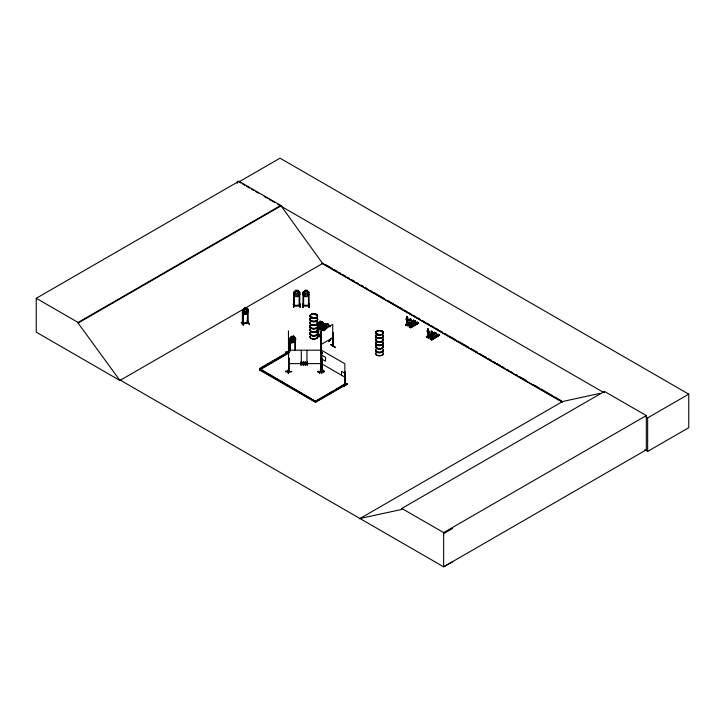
<?xml version="1.0" encoding="UTF-8"?>
<svg xmlns="http://www.w3.org/2000/svg" width="725" height="725" viewBox="0 0 725 725"><rect width="100%" height="100%" fill="white"/><g stroke="black" fill="none" stroke-linecap="round" stroke-linejoin="round"><path stroke-width="1.09" d="M407.604 324.836L407.803 320.64A1.368 0.797 59.5 0 0 407.658 318.728L407.658 317.523L407.604 318.764A1.368 0.797 59.5 0 1 407.803 320.64L407.658 324.8M410.993 326.794L411.256 322.562A1.368 0.797 59.5 0 0 411.048 320.686L410.984 319.163M411.048 326.757L411.256 322.562M428.656 336.989L428.856 332.793A1.368 0.797 59.5 0 0 428.656 330.917L428.04 328.824M428.72 336.953L428.919 332.757A1.368 0.797 59.5 0 0 428.72 330.881L428.656 330.917M432.046 338.947L432.308 334.714A1.368 0.797 59.5 0 0 432.1 332.838L432.037 331.316M247.723 309.43L248.186 309.394L248.186 311.523L246.273 314.079L244.298 314.478L242.386 312.783L244.352 314.46C249.463 315.765 243.364 303.639 248.186 309.394M329.503 326.612L330.083 326.576M318.61 323.187L318.556 336.608L318.692 323.151L318.094 323.087L318.592 323.042M303.014 292.402L303.648 292.329L303.63 305.814L302.968 305.189M308.515 292.42L308.424 305.814L309.104 305.207M406.643 316.87L407.296 316.78M408.012 324.981L408.012 324.519L408.13 325.163C404.958 321.383 408.229 328.969 406.417 319.852A1.368 0.797 59.5 0 1 406.625 318.212L406.68 316.97M405.973 325.008L414.048 320.568L406.227 325.153L405.873 324.22C407.459 323.404 406.653 325.906 406.961 323.912M410.015 318.964L410.015 320.169L410.314 318.574M410.287 327.138L410.477 325.933L409.888 326.332M427.85 336.536L427.532 331.978A1.368 0.797 59.5 0 1 427.678 330.364L427.804 328.878M427.532 331.978L427.478 332.014A1.368 0.797 59.5 0 1 427.741 330.328L427.986 328.778M431.547 338.294L430.931 338.439L430.922 333.935A1.368 0.797 59.5 0 1 431.121 332.286L431.266 330.763L431.982 331.352M431.194 338.185L431.529 338.203M431.665 339.563L432.571 338.693L432.571 339.273L431.221 338.348M414.247 324.546L415.017 324.265M432.354 334.814L432.227 334.198L432.118 334.814M435.163 336.518L435.843 336.192M285.487 352.35L288.704 351.942L288.459 352.812M321.048 352.45L321.501 352.132M320.731 370.847L320.858 371.916L320.794 331.089M321.03 370.819L321.048 371.644L320.794 357.887M312.267 317.224L311.397 317.178L311.659 317.613M312.33 317.487L311.931 317.052M316.336 315.013L315.81 314.777L316.308 314.949M377.045 334.062L377.979 334.288M377.852 334.279C375.668 334.098 378.269 334.107 377.761 333.781M381.848 331.823L381.676 331.361M247.443 322.471L242.404 324.066L242.386 310.527L242.984 310.527L242.911 323.821M410.386 326.06L409.879 326.15L410.504 325.969M428.158 336.155L427.542 336.436L428.158 336.337M295.555 337.977C290.118 333.545 297.332 337.886 295.555 340.107L293.553 342.508L291.504 342.744L293.553 336.128L291.504 336.364L289.52 338.802L290.227 338.629L290.063 350.882M244.95 308.288L244.361 311.206L244.977 311.895L246.237 310.789M292.202 336.645L291.559 338.548L292.202 340.215L293.525 339.209L293.525 338.276L292.855 336.554L292.184 336.599M427.687 336.327L429.182 337.324L429.064 336.672L428.276 337.605L427.034 336.907L427.714 335.911L426.925 336.373L427.034 337.161M288.704 371.39L288.668 357.688M320.767 371.336L321.411 371.263L321.411 371.871L321.311 339.119L321.338 352.749M321.039 371.608L321.039 371.118M296.353 290.589L295.7 292.447L296.353 294.205L297.712 293.38L297.023 290.589M305.678 290.589L305.026 292.438L305.678 294.205L307.038 293.38L306.349 290.589M320.658 323.649L320.024 326.295L321.302 327.319L321.972 325.661L321.302 323.749L320.64 323.685M242.386 310.527L244.298 308.098L243.41 312.085L244.678 313.064L245.929 312.783L247.171 311.243L246.21 307.726M241.217 322.317L243.428 325.607M291.504 336.364L290.571 340.279L291.885 341.357L293.199 341.176L294.495 339.735L293.516 336.183M319.48 373.04L323.848 370.303L319.517 372.831M317.994 325.027L319.979 323.214L319.036 326.803L320.35 328.271L321.646 328.47L322.933 327.41L321.963 323.577L319.97 323.25L318.048 325.099M318.067 325.063L319.979 327.655L321.982 327.872M320.015 321.329L322.018 321.547L324.002 323.984L322 321.583L320.015 321.329L319.036 324.863L320.35 326.332L321.646 326.54L322.933 325.471L322.018 321.547M323.921 328.053L321.963 329.848L319.97 329.63L317.976 327.192L318.012 323.051L319.997 321.238M319.997 323.305L322 323.522L323.966 325.996M321.302 321.809L320.658 321.71L320.024 323.423L320.024 324.356L321.302 325.38L321.972 324.664L321.32 321.773M320.015 329.54L317.994 327.156M318.864 334.714L316.934 338.095L318.828 334.433M318.556 334.633L317.224 338.067M317.188 338.104L318.864 334.433M323.921 330.691L323.975 323.867L323.341 323.758L323.386 330.609M321.474 336.672L318.701 335.947L318.148 336.527M321.963 329.848L323.966 328.126M323.984 326.15L322 327.963M321.954 371.653L322.244 372.079L321.755 371.798M321.954 372.142L322.199 358.639L321.655 358.503L322.045 358.73M344.429 385.093L344.674 384.504L345.082 385.265L344.638 371.599L344.665 385.011M329.05 326.495L328.18 324.102L330.047 326.721L328.18 324.102L326.232 323.667L325.335 327.183L326.585 328.76M293.281 303.965L293.625 307.536L293.688 292.284L294.241 292.266L294.223 305.832M293.58 307.463L293.534 303.947M302.606 303.965L302.95 307.536L303.014 292.284L303.567 292.257M302.905 303.721L302.905 307.463M302.606 307.518L302.633 303.938M288.07 370.022L288.45 373.593L288.07 370.04M288.369 369.968L288.369 373.556M242.966 323.323L242.349 323.921M242.975 323.957L242.911 310.409M247.515 322.444L248.086 322.19M242.54 324.057C244.76 324.111 249.726 321.837 247.461 322.788M248.122 322.833L248.023 309.276L247.506 309.394L247.443 322.824M320.794 352.16L321.483 352.25M332.902 346.015L332.73 332.521L332.512 346.015M428.013 336.237L427.949 337.343M311.233 317.224C312.058 318.456 311.922 316.363 311.569 317.586M316.372 314.868L315.882 314.786M324.954 329.929C326.83 322.127 322.054 325.869 325.607 329.186M324.447 325.335L325.045 325.344L325.045 329.812M324.401 327.455L325.67 329.114M329.431 339.608L330.065 339.626M330.038 339.463L330.065 340.116L329.576 339.862M328.905 341.692L331.316 338.14L328.942 341.448M242.467 310.699L244.352 308.188M302.978 362.092L302.189 363.334L303.449 362.092L302.434 363.597L303.449 364.947L302.162 363.687L302.959 364.947M306.186 363.334L307.445 362.092L306.186 363.334L305.415 362.092L304.917 362.292L305.415 362.092M302.189 363.134L300.92 362.092L301.926 363.424L300.893 364.947L302.162 363.687M304.89 364.947C307.645 362.11 303.929 364.666 305.352 364.947L306.158 363.687L307.445 364.947L306.956 364.748M300.893 364.947L301.926 363.424M302.434 363.597L303.449 362.092M307.445 362.292L306.43 363.597L307.445 362.092M291.541 336.418L289.52 338.657L290.163 338.729L290.118 351M291.522 342.789L289.574 340.868L291.541 342.717L293.516 342.454L295.555 340.107M288.731 370.647L288.432 371.88L289.048 371.907L289.048 358.34L288.496 358.34L289.048 358.34M293.625 305.207L294.305 305.207M293.625 305.696L299.715 305.696M302.95 305.696L309.104 305.696M293.598 292.429L295.655 290.263L297.739 290.299L298.709 294.042L297.377 295.311L296.036 295.311L294.676 294.042L295.655 290.263M297.712 290.353L299.797 292.429L299.797 294.558L297.739 296.679L295.655 296.643L293.598 294.513M297.739 296.679L299.797 294.513M304.98 290.299L307.065 290.254L308.034 292.438L308.034 294.033L306.702 295.302L305.361 295.302L304.002 294.033L304.98 290.254L302.923 292.42L302.923 294.549L304.98 296.679L307.065 296.679L309.122 294.513M411.501 322.589L411.401 322.081M312.013 317.55L311.487 317.387M288.432 371.753L289.112 371.753M289.048 371.871L289.112 371.526M293.688 305.207L293.752 305.859L299.778 305.823L299.715 292.284L299.135 292.266L299.715 292.411M309.104 305.814L302.968 305.832M308.578 292.429L309.04 292.402M318.094 335.883L318.674 335.956M318.094 336.373L321.528 336.898M406.054 325.063L407.45 325.824L415.235 321.238L407.223 325.697L407.341 325.045L405.982 324.746L406.77 323.821M413.567 320.314L415.117 321.039L413.649 320.214L411.537 321.456L413.005 322.29L411.537 321.456M415.117 321.039L415.217 321.238M409.426 326.993L417.437 322.525L409.371 326.957M410.803 327.772L418.624 323.187L417.319 322.335M418.606 323.196L410.332 327.51L418.506 322.879M410.359 327.519L410.821 327.782L409.263 326.757L410.051 325.706L409.371 326.703L410.613 327.41L411.519 326.54L410.649 327.682L418.524 323.069M418.108 322.906L417.038 322.172L409.136 326.83M434.683 332.431L426.844 337.062L434.701 332.249L435.082 332.73L427.315 337.324L426.808 337.043L428.511 337.986M434.873 332.603L427.215 337.197M435.798 333.128L427.995 337.696L435.888 333.029M428.276 337.85L429.064 336.672M431.339 338.321C431.139 341.167 431.801 336.391 430.315 338.33L430.188 338.983L438.09 334.207L439.558 335.041L431.855 339.925L431.375 339.653L439.558 335.041M432.571 338.693L431.665 339.808L439.577 335.222L438.281 334.578M438.263 334.551L430.387 339.101L438.09 334.325M321.012 339.237L321.021 353.012L321.112 331.08L332.73 324.374L332.757 346.151L332.884 332.612M330.754 344.62L335.122 347.121M406.625 318.212L406.68 318.175A1.368 0.797 59.5 0 0 406.48 319.825L406.798 324.302M411.537 321.338L412.335 320.876L413.803 321.818L412.335 320.876M412.86 320.559C416.775 322.281 411.175 320.876 413.649 320.097M405.746 324.873L409.752 322.507M405.882 324.882L409.833 322.697M411.718 321.438L413.73 320.396M407.223 324.981L408.13 324.583M415.117 320.93L406.933 325.534L414.917 321.057M413.431 324.175C417.355 325.888 411.755 324.483 414.229 323.712L415.697 324.655L414.229 323.712M414.927 323.296C418.851 325.008 413.25 323.604 415.715 322.833L417.183 323.776L415.715 322.833M416.25 322.634L417.038 322.054M409.335 326.948L417.038 322.172M410.323 327.492L418.225 322.833M432.046 331.669L432.1 332.838M426.998 337.143L434.991 332.53M428.212 337.823L436.178 333.192L428.484 337.986M430.423 338.865L431.212 337.932M430.94 338.484L431.103 337.868M434.493 336.327C438.407 338.04 432.807 336.645 435.281 335.865L436.749 336.69M435.979 335.448C439.903 337.161 434.302 335.766 436.776 334.986L438.244 335.811M437.302 334.678C441.217 336.391 435.616 334.986 438.09 334.207M431.375 339.653L439.278 334.986M318.538 330.854L316.807 331.869L318.375 330.763M319.272 372.967L323.848 370.303M322.09 371.816L321.873 371.354M344.511 385.138L344.638 371.599M345.037 371.825L344.493 371.689M333.926 390.693L315.538 401.315L344.574 384.132L345.426 384.622L344.447 384.585L344.928 384.866M342.862 386.316L347.175 383.77L347.411 384.168L342.843 386.57L347.166 383.761L342.843 386.57M347.411 384.15L343.088 386.706M120.459 380.235L119.988 380.516L36.25 332.168L36.25 298.292L238.924 181.277L280.765 205.429L322.607 263.465L562.165 401.777M238.924 181.277L238.924 181.903L280.022 158.177L688.75 394.155L688.75 427.687L647.652 451.412L644.715 449.708M36.25 298.292L78.092 322.444L280.765 205.429M452.509 561.766L443.637 566.823L120.404 380.208L119.924 380.48L78.092 323.069L280.765 206.054M119.924 380.48L323.078 263.193M265.169 372.233L259.487 368.536L288.523 351.77M261.426 367.838L288.523 352.187L285.487 352.232L288.677 352.468M345.426 385.038L315.538 402.293L259.487 369.931L289.375 352.259M259.487 369.931L289.375 352.676M321.112 344.493L332.73 337.787M410.069 320.133A1.368 0.797 59.5 0 0 409.87 321.773L410.006 326.422M335.865 389.579L344.574 384.549M259.487 369.514L315.538 401.877L345.426 384.622M359.491 518.792L562.645 401.496L600.073 393.358M359.962 518.511L401.804 509.412L401.804 508.442L604.478 391.428L646.319 415.579L646.319 449.808L443.637 566.823L443.637 532.594L646.319 415.579M604.478 392.397L604.007 392.678L277.847 204.368M645.712 416.757L647.652 417.881L688.75 394.155M443.637 533.573L452.509 528.516M411.41 322.625L411.492 322.118M432 334.234L432.009 334.696M377.761 334.116L377.372 334.325M318.148 335.892L318.175 336.373M247.542 322.272L242.884 323.305M288.713 352.803L288.677 339.046M411.41 322.534L410.858 322.589M435.39 336.282L435.933 336.327M410.169 326.268L411.519 327.12L411.401 326.477M246.273 307.699L244.298 308.098L244.325 314.514M244.977 308.324L245.603 308.179L246.237 309.856M242.467 310.644L243.083 310.445M242.386 323.939L248.023 322.688L247.995 322.199M249.273 324.338L247.017 320.794L249.545 324.329M299.208 292.447L299.117 305.841L299.652 305.171M294.848 337.923L295.438 337.968L294.848 337.923L294.903 350.338M308.977 305.361L302.968 305.343M414.691 324.519L414.111 324.265M294.214 292.429L293.688 292.411M285.487 371.662L291.649 371.617L285.487 371.671L285.487 371.191L291.649 371.644M285.487 371.472L291.649 371.436M317.831 371.853L323.984 371.843L317.831 371.871L317.822 371.39L323.984 371.372L323.984 371.834M317.822 371.671L323.984 371.662M321.474 373.52L321.392 369.759M296.353 290.634L297.023 290.634M305.678 290.625L306.349 290.625M299.869 303.947L300.123 307.536L299.824 303.721M309.439 303.947L309.104 307.536L309.04 292.284L308.578 292.275M299.652 305.352L293.643 305.352M294.305 305.47L299.099 305.47M303.63 305.47L308.424 305.47M288.496 350.193L321.347 350.193M300.92 362.092L302.189 363.334M302.978 362.292L303.449 362.292M288.496 363.606L321.347 363.606M300.893 364.748L301.355 364.947M302.959 364.748L303.449 364.947M304.89 364.748L305.352 364.947M435.625 336.681L435.163 336.418M288.559 371.898L288.459 330.89M406.535 324.166L406.662 323.749M330.011 340.134L329.929 339.617M320.812 371.889L320.749 371.146M323.341 323.939L323.921 323.984M318.755 336.119L321.528 336.554M321.474 337.025L318.094 336.5L318.148 322.969M326.268 323.731L328.126 324.184M321.447 369.986L321.519 373.556M321.71 369.995L321.773 373.593M309.122 303.693L309.167 307.491M309.448 307.518L309.421 303.938M344.792 385.328L344.882 363.76L321.655 350.347L321.655 371.97M410.268 326.241L410.051 325.706M427.931 336.436L427.714 335.911M410.377 318.628L410.975 319.362M288.414 352.305L288.396 352.74M434.701 332.249L436.169 333.201M416.25 322.516L417.718 323.35M431.892 333.908L433.36 334.85L431.892 334.026M406.897 324.211L406.381 323.993L406.381 324.972M410.423 326.15L409.833 325.906L409.77 326.93M409.77 325.951L411.401 326.939M427.433 336.146L429.064 337.143M406.897 325.19L406.453 323.957M431.339 339.3L430.895 338.067M430.315 338.91L431.892 339.934M320.713 352.386L322.453 353.438M320.622 352.477L322.362 353.528M238.924 181.903L240.872 183.026M242.821 184.15L244.769 185.274M246.708 186.398L249.627 188.083M251.575 189.207L253.523 190.331M255.472 191.454L258.39 193.14M264.226 196.511L267.144 198.197M269.093 199.321L274.929 202.683M325.036 264.317L331.878 268.268M333.835 269.401L336.772 271.096M338.72 272.219L340.678 273.352M342.635 274.476L345.571 276.171M347.529 277.303L349.477 278.436M351.435 279.56L354.371 281.255M356.328 282.388L358.277 283.511M361.213 285.206L363.171 286.339M365.128 287.462L367.077 288.595M370.013 290.29L371.97 291.414M373.928 292.547L384.685 298.754M387.612 300.449L393.485 303.838M395.433 304.962L402.284 308.913M404.233 310.046L407.169 311.741M409.127 312.865L411.084 313.998M413.042 315.13L415.969 316.816M417.926 317.949L419.884 319.082M422.811 320.767L424.768 321.9M426.726 323.033L429.662 324.728M431.62 325.851L433.568 326.984M435.526 328.108L438.462 329.803M440.419 330.935L442.368 332.059M445.304 333.754L447.262 334.887M449.219 336.01L456.061 339.962M458.019 341.094L468.776 347.302M470.724 348.435L477.576 352.386M479.524 353.51L486.375 357.47M488.324 358.594L491.26 360.289M493.218 361.422L495.175 362.545M497.132 363.678L500.06 365.373M502.017 366.497L503.975 367.629M506.902 369.324L508.859 370.448M510.817 371.581L512.774 372.704M515.711 374.399L517.659 375.532M519.617 376.656L526.459 380.616M533.31 384.567L539.173 387.947M541.131 389.08L552.867 395.85M554.815 396.983L561.667 400.934M321.963 263.374L562.31 402.139M321.683 359.002L325.552 361.24L325.552 357.325L321.683 355.087L321.646 371.934M344.556 373.076L341.529 371.327L341.529 375.233M321.655 363.76L344.882 377.172M259.487 368.536L316.381 401.804L313.481 400.127M267.099 373.348L273.86 377.254M275.799 378.368L302.851 393.992M304.79 395.107L311.551 399.013M401.804 508.442L443.637 532.594M438.471 334.687L430.197 339.001M307.065 290.254L309.122 292.42M302.996 294.495L304.98 296.679M428.013 336.309L427.505 336.11L427.433 337.125M306.43 363.406L307.445 364.947M304.917 362.092L305.923 363.615M302.434 363.406L303.449 364.748M300.92 362.292L301.926 363.615M306.956 364.947L306.158 363.687M407.359 316.934L407.586 317.405M335.032 347.139L330.645 344.438L335.013 347.221M321.347 358.34L320.794 358.467M647.652 417.881L647.652 451.412M434.067 334.325L432.598 333.609M432.453 338.629L432.453 339.092L430.822 338.104L430.822 339.083M329.513 339.363L329.494 339.98M324.528 325.217L324.447 329.803M323.975 323.867L323.975 330.573M322.199 358.639L322.244 372.079M306.965 350.193L306.965 363.606M301.319 350.193L301.319 363.606M295.392 337.85L295.438 350.266M289.52 338.657L289.574 351.072M247.56 309.385L247.515 322.933M237.283 181.15L237.283 183.371M78.092 322.444L78.092 323.069M383.199 342.363A3.833 2.211 0 0 1 379.501 345.154A3.833 2.211 0 0 1 375.795 342.363M383.208 335.775A3.843 2.22 0 0 1 379.501 338.566A3.843 2.22 0 0 1 375.786 335.775M383.199 335.149A3.833 2.211 0 0 1 379.501 337.941A3.833 2.211 0 0 1 375.795 335.149M383.208 339.472A3.843 2.22 0 0 1 379.501 342.263A3.843 2.22 0 0 1 375.786 339.472M383.262 339.246A3.897 2.248 0 0 1 379.501 342.082A3.897 2.248 0 0 1 375.74 339.246M383.262 339.055A3.897 2.248 0 0 1 379.501 341.892A3.897 2.248 0 0 1 375.74 339.055M383.199 338.856A3.833 2.211 0 0 1 379.501 341.638A3.833 2.211 0 0 1 375.795 338.856M383.262 335.548A3.897 2.248 0 0 1 379.501 338.376A3.897 2.248 0 0 1 375.74 335.548M383.262 335.358A3.897 2.248 0 0 1 379.501 338.185A3.897 2.248 0 0 1 375.74 335.358M383.217 342.445A3.852 2.22 0 0 1 379.501 345.236A3.852 2.22 0 0 1 375.777 342.445M383.199 342.916A3.824 2.211 0 0 1 379.501 345.698A3.824 2.211 0 0 1 375.804 342.916M383.199 352.921A3.824 2.211 0 0 1 379.501 355.703A3.824 2.211 0 0 1 375.804 352.921M383.217 342.717A3.852 2.22 0 0 1 379.501 345.517A3.852 2.22 0 0 1 375.777 342.717M383.208 346.323A3.843 2.22 0 0 1 379.501 349.115A3.843 2.22 0 0 1 375.786 346.323M383.199 345.698A3.833 2.211 0 0 1 379.501 348.489A3.833 2.211 0 0 1 375.795 345.698M383.208 350.021A3.843 2.22 0 0 1 379.501 352.812A3.843 2.22 0 0 1 375.786 350.021M383.262 349.794A3.897 2.248 0 0 1 379.501 352.631A3.897 2.248 0 0 1 375.74 349.794M383.262 349.604A3.897 2.248 0 0 1 379.501 352.441A3.897 2.248 0 0 1 375.74 349.604M383.208 349.396A3.843 2.22 0 0 1 379.501 352.196A3.843 2.22 0 0 1 375.786 349.396M383.262 346.097A3.897 2.248 0 0 1 379.501 348.924A3.897 2.248 0 0 1 375.74 346.097M383.262 345.907A3.897 2.248 0 0 1 379.501 348.734A3.897 2.248 0 0 1 375.74 345.907M383.217 352.993A3.852 2.22 0 0 1 379.501 355.785A3.852 2.22 0 0 1 375.777 352.993M317.16 321.991A3.897 2.248 0 0 1 313.789 325.362A3.897 2.248 0 0 1 310.409 321.991M317.106 322.226A3.833 2.211 0 0 1 313.789 325.543A3.833 2.211 0 0 1 310.463 322.226M317.097 325.108A3.824 2.211 0 0 1 313.789 328.425A3.824 2.211 0 0 1 310.472 325.108M317.115 325.326A3.843 2.22 0 0 1 313.789 328.652A3.843 2.22 0 0 1 310.463 325.326M317.16 318.293A3.897 2.248 0 0 1 313.789 321.664A3.897 2.248 0 0 1 310.409 318.293M317.115 321.601A3.843 2.22 0 0 1 313.789 324.927A3.843 2.22 0 0 1 310.463 321.601M317.115 318.52A3.843 2.22 0 0 1 313.789 321.846A3.843 2.22 0 0 1 310.463 318.52M317.16 321.8A3.897 2.248 0 0 1 313.789 325.172A3.897 2.248 0 0 1 310.409 321.8M317.16 318.103A3.897 2.248 0 0 1 313.789 321.474A3.897 2.248 0 0 1 310.409 318.103M317.115 317.903A3.843 2.22 0 0 1 313.789 321.229A3.843 2.22 0 0 1 310.463 317.903M317.16 332.539A3.897 2.248 0 0 1 313.789 335.911A3.897 2.248 0 0 1 310.409 332.539M317.115 332.775A3.843 2.22 0 0 1 313.789 336.101A3.843 2.22 0 0 1 310.463 332.775M317.097 335.657A3.824 2.211 0 0 1 313.789 338.974A3.824 2.211 0 0 1 310.472 335.657M317.097 325.661A3.824 2.211 0 0 1 313.789 328.978A3.824 2.211 0 0 1 310.472 325.661M317.124 335.865A3.852 2.22 0 0 1 313.789 339.2A3.852 2.22 0 0 1 310.454 335.865M317.124 325.471A3.852 2.22 0 0 1 313.789 328.806A3.852 2.22 0 0 1 310.454 325.471M317.16 328.842A3.897 2.248 0 0 1 313.789 332.213A3.897 2.248 0 0 1 310.409 328.842M317.115 332.15A3.843 2.22 0 0 1 313.789 335.476A3.843 2.22 0 0 1 310.463 332.15M317.106 329.068A3.833 2.211 0 0 1 313.789 332.394A3.833 2.211 0 0 1 310.463 329.068M317.16 332.349A3.897 2.248 0 0 1 313.789 335.72A3.897 2.248 0 0 1 310.409 332.349M317.16 328.652A3.897 2.248 0 0 1 313.789 332.023A3.897 2.248 0 0 1 310.409 328.652M317.115 328.452A3.843 2.22 0 0 1 313.789 331.778A3.843 2.22 0 0 1 310.463 328.452M319.498 324.619L320.541 326.395L319.453 327.881L320.876 326.739L322.308 328.325L321.229 326.486L322.263 325.054L320.903 326.123L319.498 324.619M326.875 324.157L326.268 326.757L327.501 327.881L328.126 326.277L327.528 324.265L326.903 324.12M326.259 323.631L324.365 325.298L326.295 323.694M435.381 333.545L433.913 332.721L435.381 333.545M434.855 333.862L433.387 333.029L434.855 333.862M322.48 353.175L320.722 352.178L322.462 353.202M377.58 334.56A3.843 2.22 0 0 0 383.344 332.639A3.843 2.22 0 0 0 377.58 330.718A3.843 2.22 0 0 0 377.58 334.56M377.589 334.859A3.824 2.211 0 0 0 383.326 332.947A3.824 2.211 0 0 0 377.589 331.026A3.824 2.211 0 0 0 377.589 334.859M376.773 334.316A3.852 2.22 0 0 0 383.217 333.319A3.852 2.22 0 0 0 378.504 330.6A3.852 2.22 0 0 0 376.773 334.316M311.859 317.84A3.852 2.22 0 0 0 317.641 315.919A3.852 2.22 0 0 0 311.859 313.988A3.852 2.22 0 0 0 311.859 317.84M311.868 318.139A3.833 2.211 0 0 0 317.623 316.218A3.833 2.211 0 0 0 311.868 314.306A3.833 2.211 0 0 0 311.868 318.139M311.859 317.958A3.852 2.22 0 0 0 317.641 316.028A3.852 2.22 0 0 0 311.859 314.106A3.852 2.22 0 0 0 311.859 317.958"/></g></svg>
